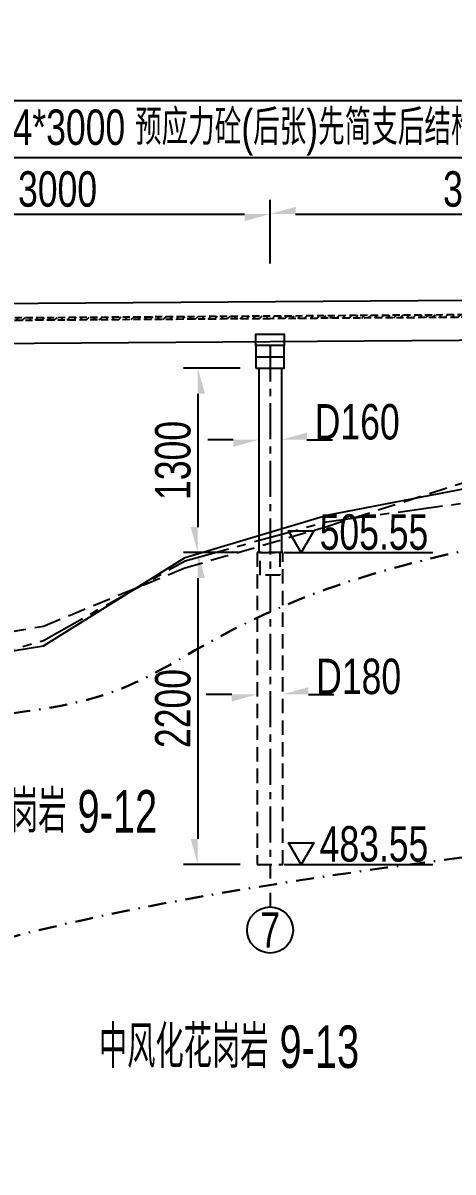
# Model space of a CAD drawing. Header units: millimetres. Extents: x 465729 to 466910, y 3671885 to 3673357.
# Drawn here: x 466455.5 to 466485.8, y 3673255.8 to 3673336.9 of the extents above; entities that cross this region are included whole.
import ezdxf
from ezdxf.enums import TextEntityAlignment as Align

# ---------------------------------------------------------------- set-up
doc = ezdxf.new("R2010")
doc.units = ezdxf.units.MM
doc.header["$LTSCALE"] = 0.2
for name, pattern in [('CENTER', [50.8, 31.75, -6.35, 6.35, -6.35]), ('DASHDOT2', [12.7, 6.35, -3.175, 0, -3.175]), ('DASHED', [19.05, 12.7, -6.35])]:
    doc.linetypes.add(name, pattern=pattern)
for name, color, linetype in [('地面线', 30, 'Continuous'), ('立面(上部梁)', 7, 'Continuous'), ('立面(地面线)', 2, 'Continuous'), ('立面(基础)', 2, 'Continuous'), ('立面(墩台号)', 7, 'Continuous'), ('立面(墩台身)', 3, 'Continuous'), ('立面(墩径标注)', 7, 'Continuous'), ('立面(墩高标注)', 7, 'Continuous'), ('立面(标注)', 7, 'Continuous'), ('立面(标高标注)', 7, 'Continuous'), ('立面(桩径标注)', 7, 'Continuous'), ('立面(桩长标注)', 7, 'Continuous'), ('立面(防撞栏)', 3, 'Continuous')]:
    doc.layers.add(name, color=color, linetype=linetype)
doc.layers.add('风化界线', color=6, linetype='DASHDOT2', lineweight=30)
doc.styles.add('BOM_Font', font='enTxt.shx', dxfattribs={"width": 0.75, "bigfont": 'hzTxt.shx'})
doc.styles.add('LZ_FONT', font='fsdb_z.shx', dxfattribs={"width": 0.7, "bigfont": 'fsdb.shx'})
doc.dimstyles.new('BOM_Dim', dxfattribs={"dimscale": 0.1, "dimtxt": 2.5, "dimasz": 1.8, "dimexe": 1, "dimexo": 3, "dimgap": 0, "dimtad": 1, "dimdec": 1, "dimlfac": 100, "dimzin": 9, "dimdsep": 46, "dimtxsty": 'BOM_Font', "dimblk": 'ArrHalf', "dimblk1": 'ArrHalf', "dimblk2": 'ArrHalf', "dimcen": 0.5, "dimclrd": 7, "dimclre": 7, "dimclrt": 7, "dimaunit": 1, "dimadec": 0, "dimazin": 2, "dimtfac": 1, "dimtdec": 1, "dimtofl": 0, "dimtmove": 2, "dimatfit": 3, "dimfxl": 1, "dimtolj": 1, "dimtzin": 0, "dimarcsym": 0})

# ---------------------------------------------------------------- blocks, each defined once
blk = doc.blocks.new('ArrHalf')
at = {"linetype": 'Continuous'}
blk.add_hatch(color=0, dxfattribs=at).paths.add_polyline_path([(-1, 0), (-1, -0.28), (0, 0)])
blk = doc.blocks.new('*D1')
at = {"layer": 'Defpoints', "color": 0, "linetype": 'Continuous', "transparency": 16777216}
for p in [(466626.419, 3673331.42), (465943.419, 3673317.42), (466626.419, 3673317.42)]:
    blk.add_point(p, dxfattribs=at)
at = {"layer": '立面(标注)', "color": 7, "linetype": 'Continuous', "lineweight": -2, "transparency": 16777216}
for p, q in [((465943.419, 3673319.92), (465943.419, 3673332.42)), ((466626.419, 3673319.92), (466626.419, 3673332.42)), ((465945.219, 3673331.42), (466624.619, 3673331.42))]:
    blk.add_line(p, q, dxfattribs=at)
at = {"layer": '立面(标注)', "color": 7, "linetype": 'Continuous', "lineweight": -2, "transparency": 16777216, "xscale": 1.8, "yscale": 1.8, "zscale": 1.8, "rotation": 180}
blk.add_blockref('ArrHalf', (465943.419, 3673331.42), dxfattribs=at)
at = {"layer": '立面(标注)', "color": 7, "linetype": 'Continuous', "lineweight": -2, "transparency": 16777216, "xscale": 1.8, "yscale": 1.8, "zscale": 1.8}
blk.add_blockref('ArrHalf', (466626.419, 3673331.42), dxfattribs=at)
at = {"layer": '立面(标注)', "color": 7, "linetype": 'Continuous', "transparency": 16777216, "insert": (466284.919, 3673333.17), "char_height": 2.5, "attachment_point": 5, "style": 'BOM_Font'}
blk.add_mtext('\\A1;桥梁全长 68300', dxfattribs=at)
blk = doc.blocks.new('*D4')
at = {"layer": 'Defpoints', "color": 0, "linetype": 'Continuous', "transparency": 16777216}
for p in [(466532.919, 3673327.42), (466412.919, 3673317.42), (466532.919, 3673317.42)]:
    blk.add_point(p, dxfattribs=at)
at = {"layer": '立面(标注)', "color": 7, "linetype": 'Continuous', "lineweight": -2, "transparency": 16777216}
for p, q in [((466412.919, 3673319.92), (466412.919, 3673328.42)), ((466532.919, 3673319.92), (466532.919, 3673328.42)), ((466414.719, 3673327.42), (466531.119, 3673327.42))]:
    blk.add_line(p, q, dxfattribs=at)
at = {"layer": '立面(标注)', "color": 7, "linetype": 'Continuous', "lineweight": -2, "transparency": 16777216, "xscale": 1.8, "yscale": 1.8, "zscale": 1.8, "rotation": 180}
blk.add_blockref('ArrHalf', (466412.919, 3673327.42), dxfattribs=at)
at = {"layer": '立面(标注)', "color": 7, "linetype": 'Continuous', "lineweight": -2, "transparency": 16777216, "xscale": 1.8, "yscale": 1.8, "zscale": 1.8}
blk.add_blockref('ArrHalf', (466532.919, 3673327.42), dxfattribs=at)
at = {"layer": '立面(标注)', "color": 7, "linetype": 'Continuous', "transparency": 16777216, "insert": (466472.919, 3673329.17), "char_height": 2.5, "attachment_point": 5, "style": 'BOM_Font'}
blk.add_mtext('\\A1;第3联 4*3000 预应力砼(后张)先简支后结构连续小箱梁', dxfattribs=at)
blk = doc.blocks.new('*D14')
at = {"layer": 'Defpoints', "color": 0, "linetype": 'Continuous', "transparency": 16777216}
for p in [(466472.919, 3673323.42), (466442.919, 3673317.42), (466472.919, 3673317.42)]:
    blk.add_point(p, dxfattribs=at)
at = {"layer": '立面(标注)', "color": 7, "linetype": 'Continuous', "lineweight": -2, "transparency": 16777216}
for p, q in [((466442.919, 3673319.92), (466442.919, 3673324.42)), ((466472.919, 3673319.92), (466472.919, 3673324.42)), ((466444.719, 3673323.42), (466471.119, 3673323.42))]:
    blk.add_line(p, q, dxfattribs=at)
at = {"layer": '立面(标注)', "color": 7, "linetype": 'Continuous', "lineweight": -2, "transparency": 16777216, "xscale": 1.8, "yscale": 1.8, "zscale": 1.8, "rotation": 180}
blk.add_blockref('ArrHalf', (466442.919, 3673323.42), dxfattribs=at)
at = {"layer": '立面(标注)', "color": 7, "linetype": 'Continuous', "lineweight": -2, "transparency": 16777216, "xscale": 1.8, "yscale": 1.8, "zscale": 1.8}
blk.add_blockref('ArrHalf', (466472.919, 3673323.42), dxfattribs=at)
at = {"layer": '立面(标注)', "color": 7, "linetype": 'Continuous', "transparency": 16777216, "insert": (466457.919, 3673325.17), "char_height": 2.5, "attachment_point": 5, "style": 'BOM_Font'}
blk.add_mtext('\\A1;3000', dxfattribs=at)
blk = doc.blocks.new('*D15')
at = {"layer": 'Defpoints', "color": 0, "linetype": 'Continuous', "transparency": 16777216}
for p in [(466502.919, 3673323.42), (466472.919, 3673317.42), (466502.919, 3673317.42)]:
    blk.add_point(p, dxfattribs=at)
at = {"layer": '立面(标注)', "color": 7, "linetype": 'Continuous', "lineweight": -2, "transparency": 16777216}
for p, q in [((466472.919, 3673319.92), (466472.919, 3673324.42)), ((466502.919, 3673319.92), (466502.919, 3673324.42)), ((466474.719, 3673323.42), (466501.119, 3673323.42))]:
    blk.add_line(p, q, dxfattribs=at)
at = {"layer": '立面(标注)', "color": 7, "linetype": 'Continuous', "lineweight": -2, "transparency": 16777216, "xscale": 1.8, "yscale": 1.8, "zscale": 1.8, "rotation": 180}
blk.add_blockref('ArrHalf', (466472.919, 3673323.42), dxfattribs=at)
at = {"layer": '立面(标注)', "color": 7, "linetype": 'Continuous', "lineweight": -2, "transparency": 16777216, "xscale": 1.8, "yscale": 1.8, "zscale": 1.8}
blk.add_blockref('ArrHalf', (466502.919, 3673323.42), dxfattribs=at)
at = {"layer": '立面(标注)', "color": 7, "linetype": 'Continuous', "transparency": 16777216, "insert": (466487.919, 3673325.17), "char_height": 2.5, "attachment_point": 5, "style": 'BOM_Font'}
blk.add_mtext('\\A1;3000', dxfattribs=at)
blk = doc.blocks.new('*D35')
at = {"layer": 'Defpoints', "color": 0, "linetype": 'Continuous', "transparency": 16777216}
for p in [(466471.319, 3673312.538), (466467.819, 3673299.538), (466471.319, 3673299.538)]:
    blk.add_point(p, dxfattribs=at)
at = {"layer": '立面(墩高标注)', "color": 7, "linetype": 'Continuous', "lineweight": -2, "transparency": 16777216}
for p, q in [((466470.819, 3673312.538), (466466.819, 3673312.538)), ((466467.819, 3673310.738), (466467.819, 3673301.338)), ((466470.819, 3673299.538), (466466.819, 3673299.538))]:
    blk.add_line(p, q, dxfattribs=at)
at = {"layer": '立面(墩高标注)', "color": 7, "linetype": 'Continuous', "lineweight": -2, "transparency": 16777216, "xscale": 1.8, "yscale": 1.8, "zscale": 1.8}
for p, rotation in [((466467.819, 3673312.538), 90), ((466467.819, 3673299.538), 270)]:
    blk.add_blockref('ArrHalf', p, dxfattribs=dict(at, rotation=rotation))
at = {"layer": '立面(墩高标注)', "color": 7, "linetype": 'Continuous', "transparency": 16777216, "insert": (466466.069, 3673306.038), "char_height": 2.5, "attachment_point": 5, "rotation": 90, "style": 'BOM_Font'}
blk.add_mtext('\\A1;1300', dxfattribs=at)
blk = doc.blocks.new('*D36')
at = {"layer": 'Defpoints', "color": 0, "linetype": 'Continuous', "transparency": 16777216}
for p in [(466472.119, 3673307.498), (466473.719, 3673307.498), (466473.719, 3673307.498)]:
    blk.add_point(p, dxfattribs=at)
at = {"layer": '立面(墩径标注)', "color": 7, "linetype": 'Continuous', "lineweight": -2, "transparency": 16777216}
for p, q in [((466470.319, 3673307.498), (466468.519, 3673307.498)), ((466475.519, 3673307.498), (466477.319, 3673307.498))]:
    blk.add_line(p, q, dxfattribs=at)
at = {"layer": '立面(墩径标注)', "color": 7, "linetype": 'Continuous', "lineweight": -2, "transparency": 16777216, "xscale": 1.8, "yscale": 1.8, "zscale": 1.8, "rotation": 180}
blk.add_blockref('ArrHalf', (466473.719, 3673307.498), dxfattribs=at)
at = {"layer": '立面(墩径标注)', "color": 7, "linetype": 'Continuous', "lineweight": -2, "transparency": 16777216, "xscale": 1.8, "yscale": 1.8, "zscale": 1.8}
blk.add_blockref('ArrHalf', (466472.119, 3673307.498), dxfattribs=at)
at = {"layer": '立面(墩径标注)', "color": 7, "linetype": 'Continuous', "transparency": 16777216, "insert": (466479.072, 3673308.748), "char_height": 2.5, "attachment_point": 5, "style": 'BOM_Font'}
blk.add_mtext('\\A1;D160', dxfattribs=at)
blk = doc.blocks.new('*D37')
at = {"layer": 'Defpoints', "color": 0, "linetype": 'Continuous', "transparency": 16777216}
for p in [(466472.019, 3673289.538), (466473.819, 3673289.538), (466473.819, 3673289.538)]:
    blk.add_point(p, dxfattribs=at)
at = {"layer": '立面(桩径标注)', "color": 7, "linetype": 'Continuous', "lineweight": -2, "transparency": 16777216}
for p, q in [((466470.219, 3673289.538), (466468.419, 3673289.538)), ((466475.619, 3673289.538), (466477.419, 3673289.538))]:
    blk.add_line(p, q, dxfattribs=at)
at = {"layer": '立面(桩径标注)', "color": 7, "linetype": 'Continuous', "lineweight": -2, "transparency": 16777216, "xscale": 1.8, "yscale": 1.8, "zscale": 1.8, "rotation": 180}
blk.add_blockref('ArrHalf', (466473.819, 3673289.538), dxfattribs=at)
at = {"layer": '立面(桩径标注)', "color": 7, "linetype": 'Continuous', "lineweight": -2, "transparency": 16777216, "xscale": 1.8, "yscale": 1.8, "zscale": 1.8}
blk.add_blockref('ArrHalf', (466472.019, 3673289.538), dxfattribs=at)
at = {"layer": '立面(桩径标注)', "color": 7, "linetype": 'Continuous', "transparency": 16777216, "insert": (466479.172, 3673290.788), "char_height": 2.5, "attachment_point": 5, "style": 'BOM_Font'}
blk.add_mtext('\\A1;D180', dxfattribs=at)
blk = doc.blocks.new('*D38')
at = {"layer": 'Defpoints', "color": 0, "linetype": 'Continuous', "transparency": 16777216}
for p in [(466471.319, 3673299.538), (466467.819, 3673277.538), (466471.319, 3673277.538)]:
    blk.add_point(p, dxfattribs=at)
at = {"layer": '立面(桩长标注)', "color": 7, "linetype": 'Continuous', "lineweight": -2, "transparency": 16777216}
for p, q in [((466470.819, 3673299.538), (466466.819, 3673299.538)), ((466467.819, 3673297.738), (466467.819, 3673279.338)), ((466470.819, 3673277.538), (466466.819, 3673277.538))]:
    blk.add_line(p, q, dxfattribs=at)
at = {"layer": '立面(桩长标注)', "color": 7, "linetype": 'Continuous', "lineweight": -2, "transparency": 16777216, "xscale": 1.8, "yscale": 1.8, "zscale": 1.8}
for p, rotation in [((466467.819, 3673299.538), 90), ((466467.819, 3673277.538), 270)]:
    blk.add_blockref('ArrHalf', p, dxfattribs=dict(at, rotation=rotation))
at = {"layer": '立面(桩长标注)', "color": 7, "linetype": 'Continuous', "transparency": 16777216, "insert": (466466.069, 3673288.538), "char_height": 2.5, "attachment_point": 5, "rotation": 90, "style": 'BOM_Font'}
blk.add_mtext('\\A1;2200', dxfattribs=at)

msp = doc.modelspace()

# ---------------------------------------------------------------- hatches: boundary and pattern name
at = {"layer": '立面(上部梁)', "linetype": 'Continuous'}
h = msp.add_hatch(dxfattribs=at)
h.set_pattern_fill('ANSI31', color=2, scale=0.1, style=0)
h.set_pattern_definition([(45, (466400, 3673300), (-0.2245064, 0.2245064), [])])
h.paths.add_polyline_path([(466412.9863, 3673315.8186), (466526.9228, 3673316.6162), (466527.9228, 3673316.6232), (466528.9228, 3673316.6302), (466529.9228, 3673316.6373), (466530.9228, 3673316.6444), (466531.9228, 3673316.6515), (466532.8262, 3673316.658), (466532.8276, 3673316.458), (466502.9189, 3673316.2481), (466472.9189, 3673316.0381), (466442.9189, 3673315.8281), (466412.9877, 3673315.6186)])

# ---------------------------------------------------------------- linework, layer by layer
at = {"layer": '地面线', "linetype": 'Continuous', "ltscale": 0.5}
msp.add_lwpolyline([(466266.9189, 3673241.2112), (466276.9189, 3673241.1702), (466286.9189, 3673241.1342), (466296.9189, 3673241.1342), (466306.9189, 3673241.1452), (466316.9189, 3673241.3262), (466326.9189, 3673241.2682), (466336.9189, 3673244.1062), (466346.9189, 3673245.5952), (466356.9189, 3673246.5712), (466366.9189, 3673250.1542), (466376.9189, 3673254.4612), (466391.0109, 3673257.0902), (466396.9189, 3673259.9352), (466406.9189, 3673269.0352), (466416.9189, 3673276.6112), (466418.5809, 3673278.5362), (466426.9189, 3673286.6652), (466436.9189, 3673289.7602), (466446.9189, 3673291.3282), (466456.9189, 3673292.9562), (466466.9189, 3673299.1982), (466476.9189, 3673302.1842), (466486.9189, 3673304.1002)], dxfattribs=at)
at = {"layer": '立面(上部梁)', "color": 3, "linetype": 'DASHED', "ltscale": 0.2}
msp.add_lwpolyline([(466412.9863, 3673315.8186), (466526.9228, 3673316.6162), (466527.9228, 3673316.6232), (466528.9228, 3673316.6302), (466529.9228, 3673316.6373), (466530.9228, 3673316.6444), (466531.9228, 3673316.6515), (466532.8262, 3673316.658), (466532.8276, 3673316.458), (466502.9189, 3673316.2481), (466472.9189, 3673316.0381), (466442.9189, 3673315.8281), (466412.9877, 3673315.6186)], close=True, dxfattribs=at)
at = {"layer": '立面(上部梁)', "color": 3, "linetype": 'Continuous', "ltscale": 0.2}
msp.add_lwpolyline([(466412.9989, 3673314.0187), (466442.9189, 3673314.2281), (466472.9189, 3673314.4381), (466502.9189, 3673314.6481), (466532.8389, 3673314.8581)], dxfattribs=at)
at = {"layer": '立面(地面线)', "linetype": 'DASHED', "ltscale": 0.5}
msp.add_lwpolyline([(466266.9189, 3673240.6976), (466276.9189, 3673241.1909), (466286.9189, 3673241.1625), (466296.9189, 3673241.1342), (466306.9189, 3673241.1655), (466316.9189, 3673241.5172), (466326.9189, 3673241.5897), (466336.9189, 3673244.5274), (466346.9189, 3673245.8761), (466356.9189, 3673247.929), (466366.9189, 3673253.0601), (466376.9189, 3673255.4104), (466386.9189, 3673256.9709), (466396.9189, 3673263.4581), (466406.9189, 3673272.362), (466416.9189, 3673281.9069), (466418.5809, 3673283.5242), (466426.9189, 3673288.6041), (466436.9189, 3673290.4796), (466446.9189, 3673292.6559), (466456.9189, 3673294.3575), (466466.9189, 3673298.4571), (466476.9189, 3673301.3816), (466486.9189, 3673304.586)], dxfattribs=at)
at = {"layer": '立面(地面线)', "linetype": 'CENTER', "ltscale": 0.5}
msp.add_lwpolyline([(466266.9189, 3673241.1506), (466276.9189, 3673241.1377), (466286.9189, 3673241.1342), (466296.9189, 3673241.2261), (466306.9189, 3673241.1398), (466316.9189, 3673241.1306), (466326.9189, 3673241.2288), (466336.9189, 3673243.8043), (466346.9189, 3673245.2933), (466356.9189, 3673246.2328), (466366.9189, 3673248.9935), (466376.9189, 3673253.6144), (466386.9189, 3673255.683), (466396.9189, 3673256.6018), (466406.9189, 3673265.2743), (466416.9189, 3673272.2515), (466418.5809, 3673272.881), (466426.9189, 3673281.8028), (466436.9189, 3673288.198), (466446.9189, 3673290.4603), (466456.9189, 3673293.3371), (466466.9189, 3673298.9601), (466476.9189, 3673301.7173), (466486.9189, 3673303.0712)], dxfattribs=at)
at = {"layer": '立面(基础)', "color": 7, "linetype": 'CENTER', "ltscale": 0.4}
msp.add_line((466472.9189, 3673314.1381), (466472.9189, 3673276.5382), dxfattribs=at)
at = {"layer": '立面(基础)', "linetype": 'DASHED', "ltscale": 0.4}
for points in [[(466472.0189, 3673299.5382), (466472.0189, 3673277.5382), (466473.8189, 3673277.5382), (466473.8189, 3673299.5382)], [(466473.6189, 3673299.5382), (466473.6189, 3673297.9382), (466472.2189, 3673297.9382), (466472.2189, 3673299.5382)]]:
    msp.add_lwpolyline(points, close=True, dxfattribs=at)
at = {"layer": '立面(墩台号)', "linetype": 'Continuous'}
msp.add_line((466472.9189, 3673275.5382), (466472.9189, 3673274.5382), dxfattribs=at)
msp.add_circle((466472.9189, 3673272.9132), 1.625, dxfattribs=at)
at = {"layer": '立面(墩台身)', "linetype": 'Continuous', "ltscale": 0.4}
msp.add_line((466471.9189, 3673313.3381), (466473.9189, 3673313.3381), dxfattribs=at)
for points in [[(466471.9189, 3673314.1381), (466471.9189, 3673314.9381), (466472.9189, 3673314.9381), (466472.9189, 3673314.9381), (466473.9189, 3673314.9381), (466473.9189, 3673314.1381)], [(466472.1189, 3673312.5381), (466472.1189, 3673299.5382)], [(466473.7189, 3673312.5381), (466473.7189, 3673299.5382)]]:
    msp.add_lwpolyline(points, dxfattribs=at)
msp.add_lwpolyline([(466471.9189, 3673312.5381), (466473.9189, 3673312.5381), (466473.9189, 3673314.1381), (466472.9189, 3673314.1381), (466472.9189, 3673314.1381), (466471.9189, 3673314.1381)], close=True, dxfattribs=at)
at = {"layer": '立面(标高标注)', "color": 7, "linetype": 'Continuous'}
for points in [[(466473.9189, 3673299.5382), (466475.1189, 3673299.5382), (466474.2247, 3673301.0654), (466476.0131, 3673301.0654), (466475.1189, 3673299.5382), (466484.3992, 3673299.5382)], [(466473.9189, 3673277.5382), (466475.1189, 3673277.5382), (466474.2247, 3673279.0654), (466476.0131, 3673279.0654), (466475.1189, 3673277.5382), (466484.3992, 3673277.5382)]]:
    msp.add_lwpolyline(points, dxfattribs=at)
at = {"layer": '立面(防撞栏)', "linetype": 'Continuous', "ltscale": 0.2}
msp.add_lwpolyline([(466412.9793, 3673316.8185), (466526.9228, 3673317.6162), (466527.9228, 3673317.6232), (466528.9228, 3673317.6302), (466529.9228, 3673317.6373), (466530.9228, 3673317.6444), (466531.9228, 3673317.6515), (466532.8192, 3673317.6579)], dxfattribs=at)
at = {"layer": '风化界线', "color": 8}
for points, knots in [([(466394.7861, 3673257.0962), (466397.4857, 3673258.4415), (466403.7431, 3673261.5597), (466413.2805, 3673266.5098), (466421.9005, 3673274.0187), (466430.9734, 3673282.1936), (466446.1308, 3673287.7435), (466461.1157, 3673288.4999), (466468.7938, 3673293.5873), (466479.3614, 3673298.3388), (466494.0062, 3673301.2297), (466507.1012, 3673303.1656), (466514.3694, 3673303.2167), (466516.9189, 3673303.3846)], [0, 0, 0, 0, 5.7233251, 13.2658809, 20.4864379, 31.6241363, 41.0671962, 47.4789662, 52.8780217, 59.2989266, 68.7648613, 76.1213726, 79.9694946, 79.9694946, 79.9694946, 79.9694946]), ([(465924.9937, 3673296.5848), (465928.5955, 3673296.5455), (465938.0623, 3673296.2005), (465952.4993, 3673292.8971), (465965.4338, 3673284.8439), (465975.1405, 3673272.6573), (465988.6554, 3673255.3076), (466012.9116, 3673236.0171), (466058.5139, 3673219.3333), (466127.9623, 3673212.9663), (466199.7505, 3673210.8635), (466271.5842, 3673212.6924), (466329.9589, 3673213.2284), (466375.3604, 3673229.2446), (466404.5907, 3673246.3822), (466425.0978, 3673258.5796), (466449.2455, 3673273.7186), (466487.2912, 3673278.1594), (466511.5369, 3673281.059), (466516.9189, 3673281.6736)], [54.0399679, 54.0399679, 54.0399679, 54.0399679, 59.4309148, 68.216993, 76.8860373, 89.7275476, 107.395509, 132.833841, 156.9343907, 189.7261226, 236.7967026, 264.709304, 298.3626474, 321.2849268, 345.3279361, 366.0281377, 375.6632914, 404.6754422, 412.9597903, 412.9597903, 412.9597903, 412.9597903])]:
    msp.add_open_spline(points, degree=3, knots=knots, dxfattribs=at)

# ---------------------------------------------------------------- texts
at = {"layer": '立面(墩台号)', "color": 7, "linetype": 'Continuous', "style": 'BOM_Font', "width": 0.75}
msp.add_text('7', height=2.5, dxfattribs=at).set_placement((466472.9189, 3673272.9132), align=Align.MIDDLE_CENTER)
at = {"layer": '立面(标高标注)', "color": 7, "linetype": 'Continuous', "style": 'BOM_Font', "width": 0.75}
for s, p in [('505.55', (466476.4189, 3673299.7382)), ('483.55', (466476.4189, 3673277.7382))]:
    msp.add_text(s, height=2.5, dxfattribs=at).set_placement(p)
at = {"layer": '风化界线', "color": 4, "linetype": 'DASHED', "lineweight": 20, "ltscale": 0.1, "style": 'LZ_FONT', "width": 0.7}
for s, p in [('强风化花岗岩 9-12', (466446.5805, 3673279.7858, 3.4298)), ('中风化花岗岩 9-13', (466460.8368, 3673263.1804, 3.4298))]:
    msp.add_text(s, height=3, dxfattribs=at).set_placement(p)

# ---------------------------------------------------------------- dimensions: what is measured, and where the dimension line sits
at = {"layer": '立面(墩径标注)', "color": 7, "linetype": 'Continuous'}
dim = msp.add_linear_dim(base=(466473.7189, 3673307.4981), p1=(466472.1189, 3673307.4981), p2=(466473.7189, 3673307.4981), angle=0, dimstyle='BOM_Dim', override={"dimscale": 1, "dimexe": 0, "dimexo": 0, "dimgap": 0.5, "dimdec": 1, "dimlfac": 100, "dimzin": 9, "dimpost": 'D<>'}, dxfattribs=at)
dim.commit()
dim.dimension.update_dxf_attribs({"geometry": '*D36', "text_midpoint": (466479.0715, 3673308.7481), "dimtype": 161})
at = {"layer": '立面(墩高标注)', "color": 7, "linetype": 'Continuous'}
dim = msp.add_linear_dim(base=(466467.8189, 3673299.5382), p1=(466471.3189, 3673312.5381), p2=(466471.3189, 3673299.5382), angle=90, dimstyle='BOM_Dim', override={"dimscale": 1, "dimexe": 1, "dimexo": 0.5, "dimgap": 0.5, "dimtad": 1, "dimjust": 0, "dimdec": 1, "dimlfac": 100, "dimzin": 9, "dimpost": '<>', "dimtix": 1}, dxfattribs=at)
dim.commit()
dim.dimension.update_dxf_attribs({"geometry": '*D35', "text_midpoint": (466466.0689, 3673306.0381)})
at = {"layer": '立面(标注)', "color": 7, "linetype": 'Continuous'}
for base, p1, p2, override, picture, middle in [((466626.4189, 3673331.4198), (465943.4189, 3673317.4198), (466626.4189, 3673317.4198), {"dimscale": 1, "dimexe": 1, "dimexo": 2.5, "dimgap": 0.5, "dimtad": 1, "dimjust": 0, "dimdec": 1, "dimlfac": 100, "dimzin": 9, "dimpost": '桥梁全长 <>', "dimtix": 1}, '*D1', (466284.9189, 3673333.1698)), ((466472.9189, 3673323.4198), (466442.9189, 3673317.4198), (466472.9189, 3673317.4198), {"dimscale": 1, "dimexe": 1, "dimexo": 2.5, "dimgap": 0.5, "dimtad": 1, "dimjust": 0, "dimdec": 1, "dimlfac": 100, "dimzin": 9, "dimpost": '<>', "dimtix": 1}, '*D14', (466457.9189, 3673325.1698)), ((466502.9189, 3673323.4198), (466472.9189, 3673317.4198), (466502.9189, 3673317.4198), {"dimscale": 1, "dimexe": 1, "dimexo": 2.5, "dimgap": 0.5, "dimtad": 1, "dimjust": 0, "dimdec": 1, "dimlfac": 100, "dimzin": 9, "dimpost": '<>', "dimtix": 1}, '*D15', (466487.9189, 3673325.1698))]:
    dim = msp.add_linear_dim(base=base, p1=p1, p2=p2, dimstyle='BOM_Dim', override=override, dxfattribs=at)
    dim.commit()
    dim.dimension.update_dxf_attribs({"geometry": picture, "text_midpoint": middle})
dim = msp.add_linear_dim(base=(466532.9189, 3673327.4198), p1=(466412.9189, 3673317.4198), p2=(466532.9189, 3673317.4198), text='第3联 4*3000 预应力砼(后张)先简支后结构连续小箱梁', dimstyle='BOM_Dim', override={"dimscale": 1, "dimexe": 1, "dimexo": 2.5, "dimgap": 0.5, "dimtad": 1, "dimjust": 0, "dimdec": 1, "dimlfac": 100, "dimzin": 9, "dimpost": '第3联 <> 预应力砼(后张)先简支后结构连续小箱梁', "dimtix": 1}, dxfattribs=at)
dim.commit()
dim.dimension.update_dxf_attribs({"geometry": '*D4', "text_midpoint": (466472.9189, 3673329.1698)})
at = {"layer": '立面(桩径标注)', "color": 7, "linetype": 'Continuous'}
dim = msp.add_linear_dim(base=(466473.8189, 3673289.5382), p1=(466472.0189, 3673289.5382), p2=(466473.8189, 3673289.5382), angle=0, dimstyle='BOM_Dim', override={"dimscale": 1, "dimexe": 0, "dimexo": 0, "dimgap": 0.5, "dimdec": 1, "dimlfac": 100, "dimzin": 9, "dimpost": 'D<>'}, dxfattribs=at)
dim.commit()
dim.dimension.update_dxf_attribs({"geometry": '*D37', "text_midpoint": (466479.1715, 3673290.7882), "dimtype": 161})
at = {"layer": '立面(桩长标注)', "color": 7, "linetype": 'Continuous'}
dim = msp.add_linear_dim(base=(466467.8189, 3673277.5382), p1=(466471.3189, 3673299.5382), p2=(466471.3189, 3673277.5382), angle=90, dimstyle='BOM_Dim', override={"dimscale": 1, "dimexe": 1, "dimexo": 0.5, "dimgap": 0.5, "dimtad": 1, "dimjust": 0, "dimdec": 1, "dimlfac": 100, "dimzin": 9, "dimpost": '<>', "dimtix": 1}, dxfattribs=at)
dim.commit()
dim.dimension.update_dxf_attribs({"geometry": '*D38', "text_midpoint": (466466.0689, 3673288.5382)})

doc.saveas('drawing.dxf')
